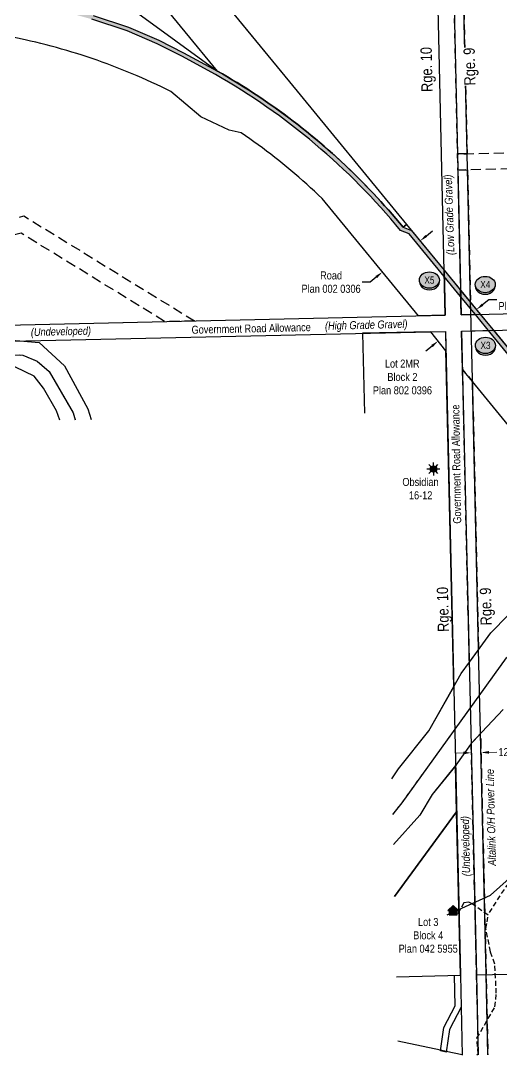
# Model space of a CAD drawing. Extents: x 610781 to 621788, y 5887608 to 5892675.
# Drawn here: x 611979 to 612580, y 5887608 to 5888901 of the extents above; entities that cross this region are included whole.
import ezdxf
from ezdxf.enums import TextEntityAlignment as Align

# ---------------------------------------------------------------- set-up
doc = ezdxf.new("R2010")
doc.units = 0
doc.header["$LTSCALE"] = 5
doc.header["$PDSIZE"] = -1.5
for name, pattern in [('foc-ACCESSROAD', [3.75, 2.5, -1.25]), ('foc-FLOWLINE', [3.75, 2.5, -1.25]), ('foc-QUARTERLINE', [33, 25, -3, 2, -3]), ('foc-WHEELTRACKS', [2, 0.4, -1.6]), ('UG_PIPE', [1.875, 1.25, -0.625])]:
    doc.linetypes.add(name, pattern=pattern)
doc.layers.get('Defpoints').update_dxf_attribs({"color": 9})
for name, color, linetype in [('AS-PIPE-UG', 44, 'UG_PIPE'), ('AS-POWER', 104, 'foc-POWER'), ('AS-RESIDENCE', 14, 'Continuous'), ('AS-TELUS', 224, 'foc-TEL'), ('C-AR', 13, 'foc-ACCESSROAD'), ('C-WS', 13, 'foc-ACCESSROAD'), ('C-WS-S', 13, 'Continuous'), ('D-TXT', 6, 'Continuous'), ('F-EZE', 190, 'foc-FLOWLINE'), ('F-RW', 190, 'Continuous'), ('L-ROAD-T', 7, 'Continuous'), ('L-SEC', 7, 'Continuous'), ('L-SECQ', 8, 'foc-QUARTERLINE'), ('L-TITLEDB', 4, 'Continuous'), ('L-TITLEDB-T', 4, 'Continuous'), ('P-CROSSINGS', 250, 'Continuous'), ('P-WORKAREA', 113, 'Continuous'), ('P-WORKAREA-H', 111, 'Continuous'), ('T-WATER', 160, 'Continuous'), ('T-WATER-P3', 160, 'foc-WHEELTRACKS')]:
    doc.layers.add(name, color=color, linetype=linetype)
for name, color, linetype, lineweight in [('C-WS-T', 13, 'Continuous', 9), ('F-EZE-T', 190, 'Continuous', 9), ('T-TEXT', 48, 'Continuous', 18)]:
    doc.layers.add(name, color=color, linetype=linetype, lineweight=lineweight)
doc.styles.add('175L', font='ARIALN.TTF', dxfattribs={"height": 20})
doc.styles.add('80CG', font='ARIALN.TTF', dxfattribs={"height": 10})
doc.styles.add('80L', font='ARIALN.TTF', dxfattribs={"height": 10})
doc.styles.add('80LS', font='ARIALNI.TTF', dxfattribs={"height": 10})
doc.styles.add('Crossing', font='ARIALN.TTF', dxfattribs={"height": 10})
doc.styles.add('foc-LtypeFont', font='ARIALN.TTF', dxfattribs={"height": 7.35})
doc.linetypes.add('foc-POWER', pattern='A,6,-1,["P",foc-LtypeFont,S=0.2,R=0,X=-0.625,Y=-0.75],-1.24,4', length=12.24)
doc.linetypes.add('foc-POWER-NOLINE', pattern='A,0,-4,["P",foc-LtypeFont,S=0.2,R=0,X=-0.625,Y=-0.75],-8.24', length=12.24)
doc.linetypes.add('foc-TEL', pattern='A,2,-1,["T",foc-LtypeFont,S=0.2,R=0,X=-0.425,Y=-0.75],-1.24,8', length=12.24)
doc.linetypes.add('foc-TEL-NOLINE', pattern='A,0,-2,["T",foc-LtypeFont,S=0.2,R=0,X=-0.425,Y=-0.75],-10.24', length=12.24)
doc.linetypes.add('foc-TOPO-flowdirection-NOLINE', pattern='A,0,[">",foc-LtypeFont,S=0.3,R=0,X=0,Y=-0.945],-20,[">",foc-LtypeFont,S=0.3,R=0,X=0,Y=-0.945],0', length=20)
doc.dimstyles.new('Compass 5 000', dxfattribs={"dimscale": 5, "dimtxt": 9, "dimasz": 2, "dimexe": 0.2, "dimexo": 0.0625, "dimgap": 0.5, "dimtad": 0, "dimtih": 1, "dimtoh": 1, "dimzin": 0, "dimdsep": 46, "dimtxsty": '80CG', "dimcen": 0.1, "dimse1": 1, "dimse2": 1, "dimclrd": 256, "dimclrt": 256, "dimaunit": 1, "dimadec": 4, "dimazin": 0, "dimtfac": 0.06, "dimtofl": 0, "dimtmove": 0, "dimatfit": 1, "dimfxl": 0.2, "dimtolj": 1, "dimtzin": 0, "dimlwd": -1, "dimarcsym": 0})

# ---------------------------------------------------------------- blocks, each defined once
blk = doc.blocks.new('GAS')
h = blk.add_hatch(color=255)
h.dxf.hatch_style = 1
edge = h.paths.add_edge_path()
edge.add_arc((0, 0), 0.9, 0, 360)
for p, q in [((-0.81, 0), (-1.62, 0)), ((-0.57, 0.57), (-1.14, 1.14)), ((0, 0.81), (0, 1.62)), ((0.57, 0.57), (1.14, 1.14)), ((1.62, 0), (0.81, 0)), ((-0.57, -0.57), (-1.14, -1.14)), ((0, -0.81), (0, -1.62)), ((1.14, -1.14), (0.57, -0.57))]:
    blk.add_line(p, q)
blk.add_circle((0, 0), 0.8)
blk = doc.blocks.new('*D130')
at = {"layer": 'Defpoints', "color": 0, "transparency": 16777216}
for p in [(612554.3, 5887986.5), (612544.3, 5887903.2), (612556.3, 5887903.4)]:
    blk.add_point(p, dxfattribs=at)
at = {"layer": 'F-EZE-T', "transparency": 16777216}
for p, q in [((612532.4, 5887986), (612522.4, 5887985.8)), ((612564.3, 5887986.7), (612574.3, 5887987))]:
    blk.add_line(p, q, dxfattribs=at)
for points in [[(612532.3, 5887987.7), (612532.4, 5887984.3), (612542.3, 5887986.2)], [(612564.3, 5887988.4), (612564.4, 5887985.1), (612554.3, 5887986.5)]]:
    blk.add_solid(points, dxfattribs=at)
at = {"layer": 'F-EZE-T', "transparency": 16777216, "insert": (612652.3, 5887987), "char_height": 10, "attachment_point": 5, "style": '80CG'}
blk.add_mtext('\\A1;Altalink\\P12.00 Vegetation Control R/W\\PEZE 880265', dxfattribs=at)
blk = doc.blocks.new('res_occ')
for points in [[(0.1, 0.89), (-1.26, -0.37), (1.46, -0.37)], [(-0.9, -1.43), (1.1, -1.43), (1.1, -0.37), (-0.9, -0.37)]]:
    blk.add_hatch(color=14).paths.add_polyline_path(points)
at = {"color": 14}
for points in [[(0.1, 0.89), (-1.26, -0.37), (1.46, -0.37)], [(-0.9, -1.43), (1.1, -1.43), (1.1, -0.37), (-0.9, -0.37)]]:
    blk.add_lwpolyline(points, close=True, dxfattribs=at)
blk = doc.blocks.new('xing2')
h = blk.add_hatch(color=50)
h.dxf.hatch_style = 1
edge = h.paths.add_edge_path()
edge.add_ellipse((0, 0), major_axis=(-12.5, 0), ratio=0.816297, start_angle=0, end_angle=360)
h = blk.add_hatch(color=250)
h.dxf.hatch_style = 1
edge = h.paths.add_edge_path()
edge.add_ellipse((0, -2), major_axis=(-12.5, 0), ratio=0.816297, start_angle=0, end_angle=180)
edge.add_line((12.5, -2), (12.5, 0))
edge.add_ellipse((0, 0), major_axis=(-12.5, 0), ratio=0.816297, start_angle=0, end_angle=180, ccw=False)
edge.add_line((-12.5, 0), (-12.5, -2))
at = {"color": 250}
blk.add_ellipse((0, 0), major_axis=(-12.5, 0), ratio=0.816297, dxfattribs=at)
blk.add_ellipse((0, -2), major_axis=(-12.5, 0), ratio=0.816297, start_param=0, end_param=3.141593, dxfattribs=at)
at = {"color": 250, "style": 'Crossing'}
blk.add_attdef('CROSSING', text='', height=9, dxfattribs=at).set_placement((0.1, 0), align=Align.MIDDLE_CENTER)
at = {"color": 250, "style": 'Crossing', "flags": 1}
for tag, p in [('OWNER', (0.1, -12.5)), ('DESCRIPTION', (0.1, -25.8)), ('LOCATION', (0.1, -39.3)), ('DWG_REF', (0.1, -52.8))]:
    blk.add_attdef(tag, text='', height=9, dxfattribs=at).set_placement(p, align=Align.MIDDLE_CENTER)
blk = doc.blocks.new('*D153')
at = {"layer": 'Defpoints', "color": 0, "transparency": 16777216}
for p in [(612475.1, 5888629.3), (612428, 5888590.6), (612431.3, 5888586.7)]:
    blk.add_point(p, dxfattribs=at)
at = {"layer": 'L-TITLEDB-T', "transparency": 16777216}
for p, q in [((612486.1, 5888631.7), (612493.8, 5888638.1)), ((612423.5, 5888580.4), (612415.8, 5888574)), ((612415.8, 5888574), (612405.8, 5888574))]:
    blk.add_line(p, q, dxfattribs=at)
for points in [[(612485, 5888633), (612487.1, 5888630.5), (612478.3, 5888625.4)], [(612422.5, 5888581.7), (612424.6, 5888579.1), (612431.3, 5888586.7)]]:
    blk.add_solid(points, dxfattribs=at)
at = {"layer": 'L-TITLEDB-T', "transparency": 16777216, "insert": (612367.1, 5888574), "char_height": 10, "attachment_point": 5, "style": '80CG'}
blk.add_mtext('\\A1;Road\\PPlan 002 0306', dxfattribs=at)
blk = doc.blocks.new('*D202')
at = {"layer": 'Defpoints', "color": 0, "transparency": 16777216}
for p in [(612546, 5888543), (612548.7, 5888539.7), (612498.2, 5888503.9)]:
    blk.add_point(p, dxfattribs=at)
at = {"layer": 'L-TITLEDB-T', "transparency": 16777216}
for p, q in [((612556.4, 5888546), (612564.1, 5888552.4)), ((612564.1, 5888552.4), (612574.1, 5888552.4)), ((612493.2, 5888494.2), (612485.4, 5888487.9))]:
    blk.add_line(p, q, dxfattribs=at)
for points in [[(612555.4, 5888547.3), (612557.5, 5888544.7), (612548.7, 5888539.7)], [(612492.1, 5888495.5), (612494.2, 5888493), (612500.9, 5888500.6)]]:
    blk.add_solid(points, dxfattribs=at)
at = {"layer": 'L-TITLEDB-T', "transparency": 16777216, "insert": (612610.2, 5888552.4), "char_height": 10, "attachment_point": 5, "style": '80CG'}
blk.add_mtext('\\A1;Road\\PPlan 3247 JY', dxfattribs=at)

msp = doc.modelspace()

# ---------------------------------------------------------------- hatches: boundary and pattern name
at = {"layer": 'P-WORKAREA-H'}
h = msp.add_hatch(color=256, dxfattribs=at)
h.dxf.hatch_style = 1
edge = h.paths.add_edge_path()
edge.add_line((612752.65, 5888276.325), (612742.335, 5888295.733))
edge.add_line((612742.335, 5888295.733), (612565.186, 5888511.728))
edge.add_line((612565.186, 5888511.728), (612548.971, 5888531.447))
edge.add_line((612548.971, 5888531.447), (612525.141, 5888560.515))
edge.add_line((612525.141, 5888560.515), (612504.459, 5888585.716))
edge.add_line((612504.459, 5888585.716), (612464.578, 5888634.284))
edge.add_line((612464.578, 5888634.284), (612453.953, 5888638.447))
edge.add_arc((611809.124, 5888107.698), 835.164, 39.457261, 60.313572)
edge.add_line((612222.742, 5888833.246), (612180.635, 5888856.083))
edge.add_line((612180.635, 5888856.083), (612149.694, 5888871.606))
edge.add_line((612149.694, 5888871.606), (612112.28, 5888887.809))
edge.add_line((612112.28, 5888887.809), (612068.311, 5888902.358))
edge.add_line((612068.311, 5888902.358), (612031.279, 5888912.662))
edge.add_line((612031.279, 5888912.662), (611986.385, 5888923.177))
edge.add_line((611986.385, 5888923.177), (611916.427, 5888938.586))
edge.add_line((611916.427, 5888938.586), (611846.015, 5888953.869))
edge.add_line((611846.015, 5888953.869), (611785.205, 5888966.492))
edge.add_line((611785.205, 5888966.492), (611738.18, 5888976.806))
edge.add_line((611738.18, 5888976.806), (611692.814, 5888986.772))
edge.add_line((611692.814, 5888986.772), (611649.886, 5888996.171))
edge.add_arc((611739.098, 5888981.847), 90.354, 167.709036, 170.878502, ccw=False)
edge.add_line((611650.814, 5889001.082), (611655.698, 5889000.018))
edge.add_arc((611739.098, 5888981.847), 85.356, 167.708999, 167.710718)
edge.add_line((611655.697, 5889000.015), (611693.883, 5888991.655))
edge.add_line((611693.883, 5888991.655), (611739.252, 5888981.688))
edge.add_line((611739.252, 5888981.688), (611786.249, 5888971.38))
edge.add_line((611786.249, 5888971.38), (611847.053, 5888958.758))
edge.add_line((611847.053, 5888958.758), (611917.495, 5888943.469))
edge.add_line((611917.495, 5888943.469), (611987.493, 5888928.051))
edge.add_line((611987.493, 5888928.051), (612032.519, 5888917.505))
edge.add_line((612032.519, 5888917.505), (612069.767, 5888907.141))
edge.add_line((612069.767, 5888907.141), (612114.062, 5888892.484))
edge.add_line((612114.062, 5888892.484), (612151.809, 5888876.136))
edge.add_line((612151.809, 5888876.136), (612182.947, 5888860.514))
edge.add_line((612182.947, 5888860.514), (612225.171, 5888837.614))
edge.add_arc((611817.943, 5888118.062), 826.795, 49.93565, 60.492497, ccw=False)
edge.add_arc((611818.541, 5888118.714), 825.911, 39.370125, 49.938301, ccw=False)
edge.add_line((612457.024, 5888642.612), (612467.614, 5888638.462))
edge.add_line((612467.614, 5888638.462), (612508.322, 5888588.888))
edge.add_line((612508.322, 5888588.888), (612529.005, 5888563.686))
edge.add_line((612529.005, 5888563.686), (612552.834, 5888534.618))
edge.add_line((612552.834, 5888534.618), (612569.049, 5888514.9))
edge.add_line((612569.049, 5888514.9), (612746.515, 5888298.518))
edge.add_line((612746.515, 5888298.518), (612756.63, 5888279.487))
edge.add_line((612756.63, 5888279.487), (612752.65, 5888276.325))

# ---------------------------------------------------------------- linework, layer by layer
at = {"layer": 'AS-PIPE-UG'}
for points in [[(612564.979, 5887786.652), (612585.177, 5887818.209), (612604.995, 5887843.715), (612647.977, 5887883.344), (612678.048, 5887908.313), (612764.156, 5887981.233), (612811.602, 5888027.312), (612836.221, 5888044.92), (612884.316, 5888063.414), (612932.837, 5888063.779), (613051.564, 5888053.594), (613126.868, 5888043.144), (613203.999, 5888041.242), (613253.969, 5888045.429), (613388.857, 5888062.239), (613442.729, 5888071.582)], [(612549.323, 5887608.821), (612550.787, 5887610.189), (612549.294, 5887629.91), (612571.818, 5887668.875), (612573.492, 5887685.942), (612571.632, 5887722.402), (612566.121, 5887737.52), (612560.489, 5887766.796), (612562.251, 5887774.875), (612563.159, 5887783.512), (612543.285, 5887797.749), (612539.154, 5887799.767), (612533.02, 5887798.731), (612524.666, 5887784.186)]]:
    msp.add_lwpolyline(points, dxfattribs=at)
at = {"layer": 'AS-POWER', "linetype": 'foc-POWER-NOLINE', "flags": 128}
for points in [[(612541.38, 5888547.708), (612537.123, 5888734.37), (612525.873, 5889226.388)], [(612563.08, 5887609.153), (612560.77, 5887709.144), (612553.793, 5888010.309), (612551.356, 5888115.522), (612543.655, 5888448.864), (612543.633, 5888449.824)]]:
    msp.add_lwpolyline(points, dxfattribs=at)
at = {"layer": 'AS-POWER', "flags": 128}
for points in [[(612543.633, 5888449.824), (612543.578, 5888452.212), (612541.604, 5888538.006), (612541.38, 5888547.708)], [(612512.223, 5887783.705), (612566.172, 5887808.294), (612760.428, 5887981.43), (612862.145, 5888042.794), (612919.135, 5888067.521)]]:
    msp.add_lwpolyline(points, dxfattribs=at)
at = {"layer": 'AS-TELUS', "linetype": 'foc-TEL-NOLINE', "flags": 128}
msp.add_lwpolyline([(612144.447, 5888936.046), (612191.534, 5888974.703), (612315.144, 5888824.139), (612461.27, 5888646.187), (612508.254, 5888588.97), (612541.346, 5888548.646), (612569.049, 5888514.9), (612746.515, 5888298.518), (612756.072, 5888280.537), (612756.072, 5888280.537), (612756.63, 5888279.487), (612778.475, 5888247.566), (612878.788, 5888125.187, -0.23870908), (612968.737, 5887720.221), (612967.777, 5887716.52), (612966.787, 5887712.827), (612965.765, 5887709.142), (612964.713, 5887705.466), (612963.632, 5887701.799), (612962.519, 5887698.141), (612961.375, 5887694.493), (612960.201, 5887690.853), (612958.998, 5887687.224), (612957.764, 5887683.605), (612956.5, 5887679.997), (612955.207, 5887676.399), (612953.882, 5887672.812), (612952.529, 5887669.236), (612951.146, 5887665.671), (612949.733, 5887662.118), (612948.29, 5887658.578), (612946.818, 5887655.049), (612931.196, 5887618.05)], format="xyb", dxfattribs=at)
at = {"layer": 'C-AR', "flags": 128}
msp.add_lwpolyline([(612196.597, 5888525.554), (612159.532, 5888524.716), (611980.041, 5888635.121), (611888.187, 5888611.368), (611849.959, 5888517.734), (611828.015, 5888517.239), (611873.367, 5888628.328), (611903.287, 5888636.066), (611923.306, 5888641.242), (611983.293, 5888656.755), (612196.597, 5888525.554)], close=True, dxfattribs=at)
at = {"layer": 'C-WS', "flags": 128}
msp.add_lwpolyline([(613078.821, 5889144.317), (612770.233, 5888820.952), (612746.532, 5888792.126), (612777.999, 5888792.79), (612780.249, 5888686.167), (612673.626, 5888683.916), (612672.926, 5888717.121), (612537.582, 5888714.264), (612525.577, 5888714.01), (612525.117, 5888734.116), (612537.123, 5888734.37), (612672.501, 5888737.228), (612671.375, 5888790.539), (612733.284, 5888791.846), (612762.701, 5888827.625), (613064.613, 5889143.993), (613078.821, 5889144.317)], close=True, dxfattribs=at)
at = {"layer": 'F-EZE', "flags": 128}
for points in [[(612537.123, 5888734.37), (612525.117, 5888734.116), (612511.339, 5889336.986), (612521.688, 5889337.233), (612523.337, 5889337.273), (612537.123, 5888734.37)], [(612537.582, 5888714.264), (612541.359, 5888548.63), (612529.013, 5888563.675), (612525.577, 5888714.01), (612537.582, 5888714.264)], [(612543.633, 5888449.824), (612551.356, 5888115.522), (612539.734, 5888099.445), (612531.283, 5888464.892), (612543.633, 5888449.824)]]:
    msp.add_lwpolyline(points, close=True, dxfattribs=at)
msp.add_lwpolyline([(612551.076, 5887608.863), (612548.766, 5887708.856), (612542.086, 5887997.731), (612553.793, 5888010.309), (612560.77, 5887709.144), (612563.08, 5887609.153)], dxfattribs=at)
at = {"layer": 'F-RW'}
msp.add_lwpolyline([(612528.664, 5887708.298), (612529.585, 5887668.425), (612514.951, 5887640.651), (612510.928, 5887612.392), (612503.745, 5887613.904), (612507.879, 5887642.933), (612522.152, 5887670.154), (612521.341, 5887708.142), (612528.664, 5887708.298)], close=True, dxfattribs=at)
at = {"layer": 'L-SEC'}
for p, q in [((612509.535, 5888532.564), (612509.544, 5888532.564)), ((612509.544, 5888532.564), (612509.544, 5888532.564)), ((612530.107, 5888512.944), (612530.107, 5888512.92)), ((612530.107, 5888512.944), (612530.107, 5888512.944))]:
    msp.add_line(p, q, dxfattribs=at)
for points in [[(612509.544, 5888532.564), (612491.172, 5889336.431), (612472.938, 5890140.722)], [(612493.042, 5890141.19), (612511.276, 5889336.886), (612529.647, 5888533.047)], [(612529.647, 5888533.047), (613331.867, 5888552.335), (613431.792, 5888554.725)], [(610899.345, 5888496.205), (611704.359, 5888514.385), (612509.535, 5888532.564)], [(612530.107, 5888512.944), (613332.35, 5888532.232), (613432.247, 5888534.621)], [(610899.799, 5888476.101), (611704.813, 5888494.281), (612510.004, 5888512.461)], [(612510.004, 5888512.461), (612528.599, 5887708.297), (612530.907, 5887608.375)], [(612530.107, 5888512.92), (612548.703, 5887708.762), (612551.01, 5887608.861)]]:
    msp.add_lwpolyline(points, dxfattribs=at)
at = {"layer": 'L-SECQ'}
for p, q in [((612548.703, 5887708.762), (613315.818, 5887727.302)), ((612448.727, 5887706.586), (612528.599, 5887708.297))]:
    msp.add_line(p, q, dxfattribs=at)
at = {"layer": 'L-TITLEDB'}
for points in [[(612110.67, 5889073.2), (612315.144, 5888824.139), (612315.144, 5888824.139), (612461.27, 5888646.187), (612457.03, 5888642.617), (612452.514, 5888648.072), (612447.951, 5888653.489), (612443.343, 5888658.865), (612438.688, 5888664.203), (612433.988, 5888669.5), (612429.242, 5888674.756), (612424.452, 5888679.972), (612419.618, 5888685.146), (612414.738, 5888690.279), (612409.816, 5888695.371), (612404.85, 5888700.419), (612399.841, 5888705.425), (612394.788, 5888710.388), (612389.694, 5888715.307), (612384.558, 5888720.182), (612379.38, 5888725.014), (612374.16, 5888729.801), (612368.901, 5888734.542), (612363.6, 5888739.239), (612358.26, 5888743.889), (612352.88, 5888748.495), (612347.46, 5888753.053), (612342.002, 5888757.565), (612336.505, 5888762.031), (612330.97, 5888766.448), (612325.398, 5888770.819), (612319.788, 5888775.141), (612314.142, 5888779.415), (612308.459, 5888783.64), (612302.74, 5888787.817), (612296.985, 5888791.945), (612291.196, 5888796.024), (612285.371, 5888800.052), (612279.512, 5888804.03), (612273.62, 5888807.958), (612267.693, 5888811.836), (612261.735, 5888815.661), (612255.743, 5888819.437), (612249.719, 5888823.161), (612243.663, 5888826.832), (612237.577, 5888830.452), (612231.459, 5888834.02), (612225.312, 5888837.535), (612063.584, 5889034.556)], [(612121.122, 5888913.37), (612225.312, 5888837.535), (612231.459, 5888834.02), (612237.577, 5888830.452), (612243.663, 5888826.832), (612249.719, 5888823.161), (612255.743, 5888819.437), (612261.735, 5888815.661), (612267.693, 5888811.836), (612273.62, 5888807.958), (612279.512, 5888804.03), (612285.371, 5888800.052), (612291.196, 5888796.024), (612296.985, 5888791.945), (612302.74, 5888787.817), (612308.459, 5888783.64), (612314.142, 5888779.415), (612319.788, 5888775.141), (612325.398, 5888770.819), (612330.97, 5888766.448), (612336.505, 5888762.031), (612342.002, 5888757.565), (612347.46, 5888753.053), (612352.88, 5888748.495), (612358.26, 5888743.889), (612363.6, 5888739.239), (612368.901, 5888734.542), (612374.16, 5888729.801), (612379.38, 5888725.014), (612384.558, 5888720.182), (612389.694, 5888715.307), (612394.788, 5888710.388), (612399.841, 5888705.425), (612404.85, 5888700.419), (612409.816, 5888695.371), (612414.738, 5888690.279), (612419.618, 5888685.146), (612424.452, 5888679.972), (612429.242, 5888674.756), (612433.988, 5888669.5), (612438.688, 5888664.203), (612443.343, 5888658.865), (612447.951, 5888653.489), (612452.514, 5888648.072), (612457.03, 5888642.617), (612461.27, 5888646.187), (612508.322, 5888588.888), (612509.609, 5888532.566), (612476.348, 5888531.815), (612355.773, 5888678.649), (612351.06, 5888683.136), (612346.309, 5888687.583), (612341.521, 5888691.99), (612336.696, 5888696.356), (612331.835, 5888700.682), (612326.938, 5888704.967), (612322.004, 5888709.211), (612317.036, 5888713.413), (612312.032, 5888717.574), (612306.994, 5888721.692), (612301.921, 5888725.769), (612296.815, 5888729.802), (612291.675, 5888733.793), (612286.501, 5888737.741), (612281.295, 5888741.644), (612276.056, 5888745.504), (612270.785, 5888749.32), (612265.482, 5888753.092), (612260.148, 5888756.819), (612254.782, 5888760.501), (612239.946, 5888763.655), (612204.44, 5888780.435), (612167.099, 5888811.961), (612161.124, 5888814.933), (612155.124, 5888817.852), (612149.1, 5888820.721), (612143.051, 5888823.538), (612136.979, 5888826.302), (612130.882, 5888829.014), (612124.762, 5888831.674), (612118.62, 5888834.281), (612112.456, 5888836.835), (612106.27, 5888839.336), (612100.062, 5888841.784), (612093.834, 5888844.178), (612087.586, 5888846.519), (612081.318, 5888848.805), (612075.029, 5888851.039), (612068.723, 5888853.217), (612062.397, 5888855.342), (612056.054, 5888857.412), (612049.693, 5888859.428), (612043.315, 5888861.388), (612036.921, 5888863.294), (612030.511, 5888865.145), (612024.084, 5888866.941), (612017.642, 5888868.681), (612011.186, 5888870.366), (612004.716, 5888871.995), (611998.231, 5888873.57), (611991.734, 5888875.087), (611985.224, 5888876.549), (611906.437, 5888893.831)], [(612443.033, 5887953.58), (612451.171, 5887965.989), (612489.31, 5888013.781), (612520.269, 5888068.534), (612510.563, 5888488.281), (612491.741, 5888512.048), (612406.358, 5888510.12), (612408.674, 5888410.247)], [(612448.727, 5887706.586), (612528.599, 5887708.297), (612523.88, 5887912.38), (612446.415, 5887806.861)], [(612450.575, 5887626.4), (612503.726, 5887615.207), (612510.906, 5887613.695), (612530.947, 5887609.475), (612530.972, 5887608.377)]]:
    msp.add_lwpolyline(points, dxfattribs=at)
for points in [[(612541.346, 5888548.646), (612553.651, 5888533.625), (612529.647, 5888533.047), (612528.945, 5888563.759), (612541.346, 5888548.646)], [(612491.741, 5888512.048), (612510.004, 5888512.461), (612510.563, 5888488.281)], [(612756.63, 5888279.487), (612715.468, 5888246.781), (612699.448, 5888259.855), (612543.621, 5888449.84), (612531.275, 5888464.901), (612530.164, 5888512.945), (612569.869, 5888513.9), (612746.515, 5888298.518), (612756.63, 5888279.487)]]:
    msp.add_lwpolyline(points, close=True, dxfattribs=at)
at = {"layer": 'L-TITLEDB', "flags": 128}
msp.add_lwpolyline([(612446.415, 5887806.861), (612523.88, 5887912.38), (612522.542, 5887970.238), (612493.391, 5887934.225), (612478.035, 5887908.223), (612444.924, 5887871.555)], dxfattribs=at)
at = {"layer": 'T-WATER'}
for points in [[(611843.321, 5888397.471), (611854.087, 5888409.982), (611873.823, 5888452.668), (611889.25, 5888477.742), (611913.695, 5888495.361), (611922.736, 5888499.445), (611928.298, 5888501.956), (611946.845, 5888503.218), (611978.214, 5888500.671), (612002.455, 5888498.703), (612033.953, 5888469.493), (612063.31, 5888415.862), (612067.309, 5888402.532)], [(612028.51, 5888401.656), (612024.301, 5888413.15), (612007.932, 5888441.657), (611996.158, 5888456.53), (611973.123, 5888467.888), (611953.709, 5888468.509), (611935.599, 5888465.71), (611925.642, 5888454.801), (611914.022, 5888426.304), (611909.42, 5888410.56), (611907.667, 5888398.925)], [(612443.033, 5887953.58), (612451.171, 5887965.989), (612489.31, 5888013.781), (612520.494, 5888068.932), (612529.674, 5888085.165), (612539.919, 5888099.313), (612566.459, 5888135.961), (612588.109, 5888158.089)], [(612582.134, 5888040.397), (612542.255, 5887997.609), (612541.085, 5887996.354), (612522.934, 5887970.722), (612522.755, 5887970.501), (612493.391, 5887934.225), (612478.035, 5887908.223), (612444.924, 5887871.555)]]:
    msp.add_lwpolyline(points, dxfattribs=at)
at = {"layer": 'T-WATER-P3', "linetype": 'foc-TOPO-flowdirection-NOLINE', "flags": 128}
for points in [[(612444.062, 5887908.945), (612455.723, 5887923.689), (612586.221, 5888104.651), (612795.266, 5888289.101), (612848.307, 5888348.779), (612882.499, 5888397.525), (612898.676, 5888433.781), (612900.144, 5888453.659), (612898.091, 5888513.274), (612885.712, 5888612.082), (612891.443, 5888671.22), (612940.302, 5888734.003), (612984.426, 5888774.225), (613018.01, 5888795.575), (613056.102, 5888806.701), (613075.995, 5888806.243), (613169.494, 5888773.092), (613202.008, 5888750.264), (613230.669, 5888722.632), (613309.081, 5888632.693), (613340.918, 5888608.752), (613376.838, 5888591.41), (613415.949, 5888583.717), (613431.133, 5888584.044)], [(611876.593, 5888398.222), (611895.568, 5888443.523), (611908.596, 5888466.438), (611923.486, 5888479.695), (611942.407, 5888484.666), (611982.031, 5888482.884), (612000.211, 5888475.448), (612015.088, 5888462.348), (612044.911, 5888410.843), (612047.484, 5888402.084)]]:
    msp.add_lwpolyline(points, dxfattribs=at)
at = {"layer": 'T-WATER-P3', "flags": 128}
for points in [[(612444.062, 5887908.945), (612455.723, 5887923.689), (612586.221, 5888104.651), (612795.266, 5888289.101), (612848.307, 5888348.779), (612882.499, 5888397.525), (612898.676, 5888433.781), (612900.144, 5888453.659), (612898.091, 5888513.274), (612885.712, 5888612.082), (612891.443, 5888671.22), (612940.302, 5888734.003), (612984.426, 5888774.225), (613018.01, 5888795.575), (613056.102, 5888806.701), (613075.995, 5888806.243), (613169.494, 5888773.092), (613202.008, 5888750.264), (613230.669, 5888722.632), (613309.081, 5888632.693), (613340.918, 5888608.752), (613376.838, 5888591.41), (613415.949, 5888583.717), (613431.133, 5888584.044)], [(611876.593, 5888398.222), (611895.568, 5888443.523), (611908.596, 5888466.438), (611923.486, 5888479.695), (611942.407, 5888484.666), (611982.031, 5888482.884), (612000.211, 5888475.448), (612015.088, 5888462.348), (612044.911, 5888410.843), (612047.484, 5888402.084)]]:
    msp.add_lwpolyline(points, dxfattribs=at)

# ---------------------------------------------------------------- block references
at = {"layer": 'AS-RESIDENCE', "xscale": 5.000000000000028, "yscale": 5.000000000000028, "zscale": 5.000000000000028}
msp.add_blockref('res_occ', (612519.076, 5887791.039), dxfattribs=at)
at = {"layer": 'C-WS-S', "xscale": 5.00000000000004, "yscale": 5.00000000000004, "zscale": 5.00000000000004}
msp.add_blockref('GAS', (612494.924, 5888340.609), dxfattribs=at)
at = {"layer": 'P-CROSSINGS', "xscale": 0.999609, "yscale": 0.999609, "zscale": 0.999609}
for p, values in [((612489.864, 5888576.581), {'CROSSING': 'X5'}), ((612559.642, 5888571.058), {'CROSSING': 'X4'}), ((612559.891, 5888495.021), {'CROSSING': 'X3'})]:
    msp.add_blockref('xing2', p, dxfattribs=at).add_auto_attribs(values)

# ---------------------------------------------------------------- texts
at = {"layer": 'AS-POWER', "insert": (612563.172, 5887845.01), "char_height": 9.99239, "attachment_point": 1, "rotation": 91.36379, "style": '175L'}
msp.add_mtext_dynamic_manual_height_columns('{\\fArial Narrow|b0|i1|c0|p34;Altalink O/H Power Line}', width=121.95024, gutter_width=99.961, heights=[0], dxfattribs=at)
at = {"layer": 'C-WS-T', "insert": (612449.896, 5888329.453), "char_height": 10, "attachment_point": 1, "style": '80L'}
msp.add_mtext_dynamic_manual_height_columns('\\pi6.2563;Obsidian\\P\\pi14.442;16-12', width=56.34615, gutter_width=50, heights=[0], dxfattribs=at)
at = {"layer": 'D-TXT', "color": 3, "char_height": 14.0017, "attachment_point": 1, "rotation": 91.3525, "style": '80L'}
for insert in [(612480.038, 5888811.339), (612500.382, 5888137.031)]:
    msp.add_mtext_dynamic_manual_height_columns('Rge. 10', width=73.76404, gutter_width=47.506, heights=[0], dxfattribs=dict(at, insert=insert))
at = {"layer": 'L-ROAD-T', "style": '80L'}
for rotation, p in [(1.293404, (612267.291, 5888516.174)), (90.925429, (612523.482, 5888346.77))]:
    msp.add_text('Government Road Allowance', height=9.99609, rotation=rotation, dxfattribs=at).set_placement(p, align=Align.MIDDLE_CENTER)
at = {"layer": 'L-TITLEDB-T', "char_height": 10.00129, "attachment_point": 1, "style": '80L'}
for s, insert in [('\\pi33.312;Lot 2MR\\P\\pi36.412;Block 2\\P\\pi18.235;Plan 802 0396', (612401.008, 5888477.261)), ('\\pi42.412;Lot 3\\P\\pi36.392;Block 4\\P\\pi18.201;Plan 042 5955', (612433.252, 5887779.898))]:
    msp.add_mtext_dynamic_manual_height_columns(s, width=108.94816, gutter_width=49.98, heights=[0], dxfattribs=dict(at, insert=insert))
at = {"layer": 'T-TEXT', "style": '80LS'}
for s, rotation, p in [('(Low Grade Gravel)', 91.901279, (612514.588, 5888658.085)), ('(High Grade Gravel)', 1.377292, (612411.003, 5888520.69)), ('(Undeveloped)', 1.377292, (612029.684, 5888512.559)), ('(Undeveloped)', 91.281918, (612535.036, 5887869.573))]:
    msp.add_text(s, height=9.99609, rotation=rotation, dxfattribs=at).set_placement(p, align=Align.MIDDLE_CENTER)

# ---------------------------------------------------------------- dimensions: what is measured, and where the dimension line sits
at = {"layer": 'F-EZE-T'}
dim = msp.add_linear_dim(base=(612554.345, 5887986.511), p1=(612544.273, 5887903.151), p2=(612556.269, 5887903.429), angle=1.327023, text='Altalink\\P12.00 Vegetation Control R/W\\PEZE 880265', dimstyle='Compass 5 000', dxfattribs=at)
dim.commit()
dim.dimension.update_dxf_attribs({"geometry": '*D130', "text_midpoint": (612652.273, 5887986.974), "dimtype": 161})
at = {"layer": 'L-TITLEDB-T'}
dim = msp.add_linear_dim(base=(612431.256, 5888586.727), p1=(612475.132, 5888629.307), p2=(612428.043, 5888590.64), angle=219.391592, text='Road\\PPlan 002 0306', dimstyle='Compass 5 000', dxfattribs=at)
dim.commit()
dim.dimension.update_dxf_attribs({"geometry": '*D153', "text_midpoint": (612367.065, 5888574.035), "dimtype": 161})
dim = msp.add_aligned_dim(p1=(612498.22, 5888503.867), p2=(612545.98, 5888542.99), distance=-4.253, text='Road\\PPlan 3247 JY', dimstyle='Compass 5 000', dxfattribs=at)
dim.commit()
dim.dimension.update_dxf_attribs({"geometry": '*D202', "text_midpoint": (612610.237, 5888552.374)})

# ---------------------------------------------------------------- next in the draw order: texts
at = {"layer": 'D-TXT', "color": 3, "char_height": 14.0017, "attachment_point": 1, "rotation": 91.352569, "style": '80L', "bg_fill": 3, "box_fill_scale": 1, "bg_fill_color": 256, "bg_fill_transparency": 0}
for insert in [(612533.499, 5888819.409), (612553.842, 5888145.101)]:
    msp.add_mtext_dynamic_manual_height_columns('Rge. 9', width=47.30813, gutter_width=47.506, heights=[0], dxfattribs=dict(at, insert=insert))

# ---------------------------------------------------------------- next in the draw order: linework, layer by layer
at = {"layer": 'P-WORKAREA', "flags": 128}
for points in [[(612742.335, 5888295.733), (612565.186, 5888511.728), (612548.971, 5888531.447), (612525.141, 5888560.515), (612504.459, 5888585.716), (612464.578, 5888634.284), (612453.953, 5888638.447, 0.09125487), (612222.742, 5888833.246), (612180.635, 5888856.083), (612149.694, 5888871.606), (612112.28, 5888887.809), (612068.311, 5888902.358)], [(612069.767, 5888907.141), (612114.062, 5888892.484), (612151.809, 5888876.136), (612182.947, 5888860.514), (612225.171, 5888837.614, -0.04609554), (612350.108, 5888750.826, -0.04614508), (612457.024, 5888642.612), (612467.614, 5888638.462), (612508.322, 5888588.888), (612529.005, 5888563.686), (612552.834, 5888534.618), (612569.049, 5888514.9), (612746.515, 5888298.518)]]:
    msp.add_lwpolyline(points, format="xyb", dxfattribs=at)

doc.saveas('drawing.dxf')
